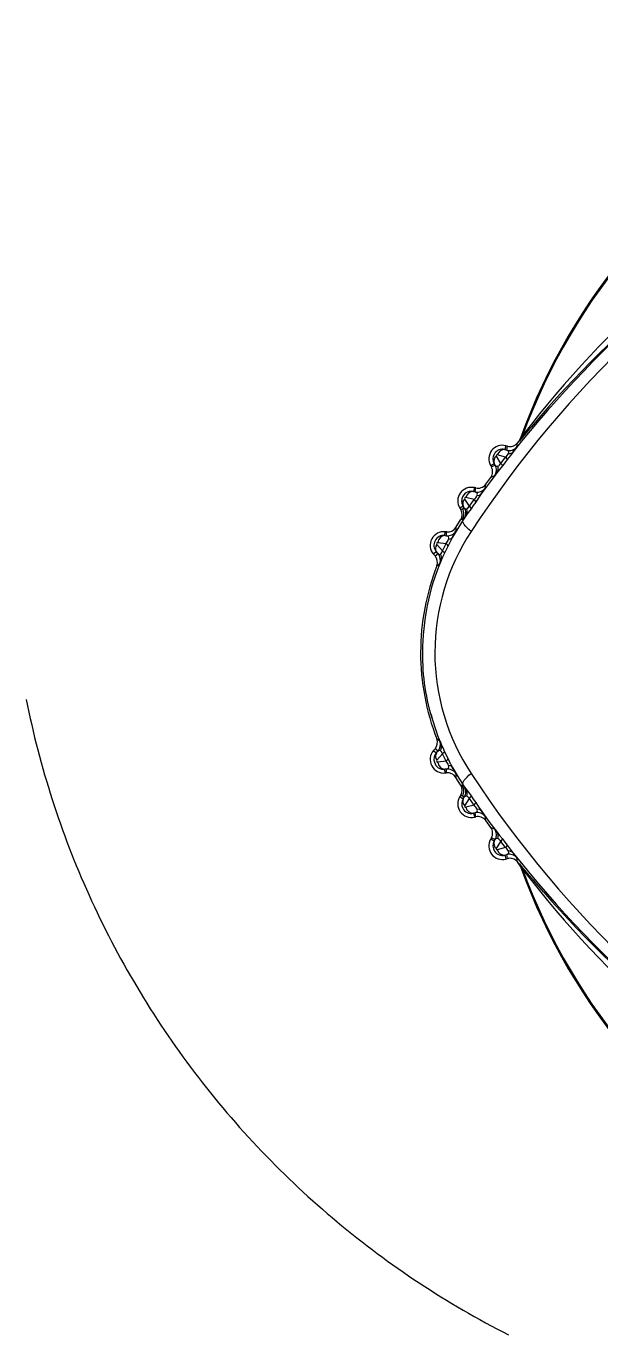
# Model space of a CAD drawing. Extents: x 528 to 612, y 788 to 934.
# Drawn here: x 605.189 to 606.357, y 857.435 to 860.097 of the extents above; entities that cross this region are included whole.
import ezdxf

# ---------------------------------------------------------------- set-up
doc = ezdxf.new("R2010")
doc.units = 0
doc.header["$MEASUREMENT"] = 0
doc.layers.add('1', color=4, linetype='Continuous')
doc.layers.add('JET', color=3, linetype='Continuous')

# ---------------------------------------------------------------- blocks, each defined once
blk = doc.blocks.new('AirValve_1646101-1')
at = {"layer": '1', "color": 3, "linetype": 'Continuous'}
for p, q in [((-1.2024, 0.418), (-1.2011, 0.4263)), ((-1.1973, 0.4302), (-1.1926, 0.4384)), ((-1.1945, 0.4378), (-1.191, 0.4413)), ((-1.1926, 0.4384), (-1.191, 0.4413)), ((-1.191, 0.4413), (-1.189, 0.4436)), ((-1.2254, 0.3969), (-1.2422, 0.4016)), ((-1.2247, 0.4204), (-1.2268, 0.4124)), ((-1.2268, 0.4124), (-1.2229, 0.4113)), ((-1.2216, 0.4195), (-1.2247, 0.4204)), ((-1.2229, 0.4113), (-1.2216, 0.4195)), ((-1.203, 0.4172), (-1.2024, 0.418)), ((-1.2556, 0.3799), (-1.2485, 0.3841)), ((-1.2556, 0.3799), (-1.2543, 0.3775)), ((-1.2543, 0.3775), (-1.2466, 0.3809)), ((-1.2466, 0.3809), (-1.2485, 0.3841)), ((-1.2352, 0.3843), (-1.244, 0.3992)), ((-1.2352, 0.3843), (-1.2254, 0.3969)), ((-1.2658, 0.342), (-1.2555, 0.3559)), ((-1.2479, 0.3592), (-1.2555, 0.3559)), ((-1.2479, 0.3592), (-1.2473, 0.3599)), ((-1.2887, 0.335), (-1.2905, 0.3273)), ((-1.2905, 0.3273), (-1.2869, 0.3264)), ((-1.2861, 0.3344), (-1.2887, 0.335)), ((-1.2869, 0.3264), (-1.2861, 0.3344)), ((-1.2672, 0.3332), (-1.2666, 0.334)), ((-1.2666, 0.334), (-1.2658, 0.342)), ((-1.3115, 0.2977), (-1.3182, 0.2935)), ((-1.3182, 0.2935), (-1.3165, 0.2907)), ((-1.3132, 0.2923), (-1.3093, 0.2943)), ((-1.3093, 0.2943), (-1.3115, 0.2977)), ((-1.2989, 0.2974), (-1.3082, 0.312)), ((-1.2894, 0.3109), (-1.3061, 0.3149)), ((-1.2989, 0.2974), (-1.2894, 0.3109)), ((-1.3116, 0.2695), (-1.3334, 0.2342)), ((-1.3264, 0.2543), (-1.3167, 0.2693)), ((-1.3167, 0.2693), (-1.3135, 0.2709)), ((-1.3165, 0.2907), (-1.3132, 0.2923)), ((-1.3135, 0.2709), (-1.3096, 0.2728)), ((-1.3135, 0.2709), (-1.3116, 0.2695)), ((-1.3096, 0.2728), (-1.3092, 0.2734)), ((-1.3488, 0.2378), (-1.348, 0.2453)), ((-1.3453, 0.245), (-1.348, 0.2453)), ((-1.3455, 0.2374), (-1.3453, 0.245)), ((-1.3244, 0.2496), (-1.3329, 0.2349)), ((-1.3269, 0.2459), (-1.3264, 0.2469)), ((-1.3264, 0.2543), (-1.3264, 0.2469)), ((-1.3536, 0.2066), (-1.365, 0.2196)), ((-1.3629, 0.2235), (-1.3463, 0.2214)), ((-1.3536, 0.2066), (-1.3463, 0.2214)), ((-1.3422, 0.2167), (-1.3493, 0.2021)), ((-1.3488, 0.2378), (-1.3455, 0.2374)), ((-1.3661, 0.2047), (-1.3718, 0.1998)), ((-1.3718, 0.1998), (-1.3686, 0.1962)), ((-1.3686, 0.1962), (-1.3627, 0.2009)), ((-1.3661, 0.2047), (-1.3627, 0.2009)), ((-1.3554, 0.1891), (-1.3566, 0.1866)), ((-1.3651, 0.1761), (-1.3593, 0.1806)), ((-1.3593, 0.1806), (-1.3589, 0.1813)), ((-1.3593, -0.1805), (-1.3651, -0.176)), ((-1.3589, -0.1812), (-1.3593, -0.1805)), ((-1.3586, -0.1807), (-1.3565, -0.1867)), ((-1.3686, -0.1961), (-1.3718, -0.1997)), ((-1.3718, -0.1997), (-1.3661, -0.2046)), ((-1.3627, -0.2008), (-1.3686, -0.1961)), ((-1.3627, -0.2008), (-1.3661, -0.2046)), ((-1.365, -0.2195), (-1.3536, -0.2065)), ((-1.3463, -0.2214), (-1.3536, -0.2065)), ((-1.3493, -0.202), (-1.3422, -0.2166)), ((-1.3463, -0.2214), (-1.3629, -0.2234)), ((-1.3455, -0.2373), (-1.3488, -0.2377)), ((-1.348, -0.2452), (-1.3488, -0.2377)), ((-1.3453, -0.2449), (-1.3455, -0.2373)), ((-1.3369, -0.2273), (-1.3335, -0.2338)), ((-1.3335, -0.2338), (-1.3202, -0.2555)), ((-1.348, -0.2452), (-1.3453, -0.2449)), ((-1.3264, -0.2468), (-1.3269, -0.2459)), ((-1.3264, -0.2468), (-1.3264, -0.2542)), ((-1.3167, -0.2693), (-1.3264, -0.2542)), ((-1.3202, -0.2555), (-1.3116, -0.2695)), ((-1.3165, -0.2907), (-1.3182, -0.2934)), ((-1.3135, -0.2708), (-1.3167, -0.2693)), ((-1.3132, -0.2923), (-1.3165, -0.2907)), ((-1.3116, -0.2695), (-1.3135, -0.2708)), ((-1.3096, -0.2727), (-1.3135, -0.2708)), ((-1.3093, -0.2942), (-1.3132, -0.2923)), ((-1.3091, -0.2733), (-1.3096, -0.2727)), ((-1.3057, -0.2781), (-1.3041, -0.2802)), ((-1.3182, -0.2934), (-1.3115, -0.2976)), ((-1.3115, -0.2976), (-1.3093, -0.2942)), ((-1.3082, -0.3119), (-1.2989, -0.2974)), ((-1.2894, -0.3109), (-1.3061, -0.3149)), ((-1.2894, -0.3109), (-1.2989, -0.2974)), ((-1.2869, -0.3263), (-1.2905, -0.3272)), ((-1.2905, -0.3272), (-1.2887, -0.335)), ((-1.2887, -0.335), (-1.2861, -0.3344)), ((-1.2861, -0.3344), (-1.2869, -0.3263)), ((-1.2666, -0.334), (-1.2672, -0.3331)), ((-1.2658, -0.3419), (-1.2666, -0.334)), ((-1.2555, -0.3559), (-1.2658, -0.3419)), ((-1.2555, -0.3559), (-1.2479, -0.3592)), ((-1.2473, -0.3598), (-1.2479, -0.3592)), ((-1.2427, -0.3656), (-1.241, -0.3678)), ((-1.2543, -0.3775), (-1.2556, -0.3799)), ((-1.2485, -0.384), (-1.2556, -0.3799)), ((-1.2466, -0.3808), (-1.2543, -0.3775)), ((-1.2485, -0.384), (-1.2466, -0.3808)), ((-1.244, -0.3991), (-1.2352, -0.3843)), ((-1.2255, -0.3968), (-1.2422, -0.4015)), ((-1.2255, -0.3968), (-1.2352, -0.3843)), ((-1.2268, -0.4123), (-1.2229, -0.4112)), ((-1.2268, -0.4123), (-1.2247, -0.4203)), ((-1.2247, -0.4203), (-1.2216, -0.4195)), ((-1.2216, -0.4195), (-1.2229, -0.4112)), ((-1.2024, -0.4179), (-1.203, -0.4171)), ((-1.201, -0.4263), (-1.2024, -0.4179)), ((-1.191, -0.4412), (-1.1945, -0.4377)), ((-1.1924, -0.4382), (-1.191, -0.4412)), ((-1.1891, -0.4434), (-1.191, -0.4412))]:
    blk.add_line(p, q, dxfattribs=at)
at = {"layer": '1', "color": 3, "linetype": 'Continuous', "flags": 128}
for points in [[(-1.1945, 0.4378), (-1.1973, 0.4318), (-1.2011, 0.4263)], [(-1.1888, 0.4439), (-1.1918, 0.439), (-1.1922, 0.4382)], [(-1.2196, 0.4045), (-1.219, 0.407), (-1.2195, 0.409), (-1.2229, 0.4113)], [(-1.2101, 0.4079), (-1.2156, 0.4005), (-1.2218, 0.3922)], [(-1.2466, 0.3809), (-1.2443, 0.3787), (-1.2412, 0.3787)], [(-1.2316, 0.3796), (-1.2376, 0.372), (-1.2429, 0.3655)], [(-1.2352, 0.3843), (-1.2326, 0.3814), (-1.2316, 0.3796)], [(-1.2218, 0.3922), (-1.2267, 0.3859), (-1.2316, 0.3796)], [(-1.2254, 0.3969), (-1.2228, 0.394), (-1.2218, 0.3922)], [(-1.2429, 0.3655), (-1.259, 0.3439), (-1.2748, 0.3222)], [(-1.2473, 0.3599), (-1.2463, 0.3612), (-1.2429, 0.3655)], [(-1.2833, 0.3189), (-1.2828, 0.3205), (-1.2826, 0.3219), (-1.2833, 0.324), (-1.2869, 0.3264)], [(-1.2748, 0.3222), (-1.2801, 0.3144), (-1.2861, 0.3056)], [(-1.2833, 0.3189), (-1.2783, 0.3196), (-1.2748, 0.3222)], [(-1.3115, 0.2977), (-1.3138, 0.303), (-1.3144, 0.3081)], [(-1.3093, 0.2943), (-1.3072, 0.2923), (-1.3045, 0.2922)], [(-1.2989, 0.2974), (-1.2964, 0.2943), (-1.2956, 0.292)], [(-1.2861, 0.3056), (-1.2909, 0.2988), (-1.2956, 0.292)], [(-1.2894, 0.3109), (-1.2869, 0.3078), (-1.2861, 0.3056)], [(-1.2952, 0.246), (-1.2997, 0.2497), (-1.3035, 0.2533), (-1.3068, 0.2568), (-1.3093, 0.26), (-1.311, 0.2629), (-1.312, 0.2655), (-1.3122, 0.2677), (-1.3116, 0.2695)], [(-1.3058, 0.2779), (-1.3087, 0.2737), (-1.3116, 0.2695)], [(-1.3092, 0.2734), (-1.3084, 0.2743), (-1.3058, 0.2779)], [(-1.2956, 0.292), (-1.3011, 0.2844), (-1.3058, 0.2779)], [(-1.3422, 0.2167), (-1.3433, 0.2187), (-1.3463, 0.2214)], [(-1.3413, 0.2301), (-1.3409, 0.2318), (-1.3408, 0.2333), (-1.3416, 0.2354), (-1.3455, 0.2374)], [(-1.3334, 0.2342), (-1.3376, 0.2259), (-1.3422, 0.2167)], [(-1.3413, 0.2301), (-1.3365, 0.2313), (-1.3334, 0.2342)], [(-1.3627, 0.2009), (-1.3603, 0.1994), (-1.3578, 0.1999)], [(-1.3589, 0.1813), (-1.3584, 0.1824), (-1.3566, 0.1866)], [(-1.3493, 0.2021), (-1.3533, 0.1937), (-1.3554, 0.1891)], [(-1.3536, 0.2066), (-1.3505, 0.204), (-1.3493, 0.2021)], [(-1.3565, -0.1867), (-1.3584, -0.1824), (-1.3589, -0.1812)], [(-1.3577, -0.1999), (-1.3603, -0.1993), (-1.3627, -0.2008)], [(-1.3565, -0.1867), (-1.3532, -0.1937), (-1.3493, -0.202)], [(-1.3493, -0.202), (-1.3505, -0.2039), (-1.3536, -0.2065)], [(-1.3463, -0.2214), (-1.3433, -0.2186), (-1.3422, -0.2166)], [(-1.3455, -0.2373), (-1.3416, -0.2353), (-1.3408, -0.2331), (-1.3409, -0.2317), (-1.3413, -0.2299)], [(-1.3422, -0.2166), (-1.3377, -0.2257), (-1.3369, -0.2273)], [(-1.3335, -0.2338), (-1.3366, -0.231), (-1.3413, -0.2299)], [(-1.3116, -0.2695), (-1.3122, -0.2677), (-1.312, -0.2655), (-1.311, -0.2629), (-1.3093, -0.26), (-1.3068, -0.2569), (-1.3036, -0.2535), (-1.2998, -0.2499), (-1.2954, -0.2461)], [(-1.3116, -0.2695), (-1.3086, -0.2738), (-1.3057, -0.2781)], [(-1.3044, -0.2922), (-1.3071, -0.2923), (-1.3093, -0.2942)], [(-1.3057, -0.2781), (-1.3083, -0.2743), (-1.3091, -0.2733)], [(-1.3041, -0.2802), (-1.301, -0.2845), (-1.2956, -0.292)], [(-1.2989, -0.2974), (-1.2964, -0.2942), (-1.2956, -0.292)], [(-1.2956, -0.292), (-1.2909, -0.2987), (-1.2861, -0.3056)], [(-1.2894, -0.3109), (-1.2869, -0.3077), (-1.2861, -0.3056)], [(-1.2869, -0.3263), (-1.2832, -0.3239), (-1.2826, -0.3217), (-1.2828, -0.3203), (-1.2834, -0.3186)], [(-1.2861, -0.3056), (-1.2803, -0.3141), (-1.2751, -0.3218)], [(-1.2751, -0.3218), (-1.2785, -0.3193), (-1.2834, -0.3186)], [(-1.2751, -0.3218), (-1.2591, -0.3437), (-1.2427, -0.3656)], [(-1.2427, -0.3656), (-1.2462, -0.3612), (-1.2473, -0.3598)], [(-1.241, -0.3678), (-1.2375, -0.3721), (-1.2316, -0.3795)], [(-1.241, -0.3787), (-1.2428, -0.3783), (-1.2442, -0.3786), (-1.2466, -0.3808)], [(-1.2352, -0.3843), (-1.2326, -0.3814), (-1.2316, -0.3795)], [(-1.2316, -0.3795), (-1.2268, -0.3859), (-1.2219, -0.3922)], [(-1.2255, -0.3968), (-1.2229, -0.394), (-1.2219, -0.3922)], [(-1.2219, -0.3922), (-1.2157, -0.4003), (-1.2103, -0.4075)], [(-1.2229, -0.4112), (-1.2195, -0.4089), (-1.219, -0.4069), (-1.2196, -0.4042)], [(-1.1945, -0.4377), (-1.1973, -0.4318), (-1.201, -0.4263)], [(-1.1475, -0.4879), (-1.1573, -0.4768), (-1.1688, -0.4635), (-1.1772, -0.4536), (-1.1828, -0.4469), (-1.1863, -0.4428), (-1.1887, -0.44), (-1.1908, -0.4375), (-1.1926, -0.4354), (-1.1941, -0.4337), (-1.1973, -0.4301)], [(-1.1973, -0.4301), (-1.1936, -0.4355), (-1.1924, -0.4382)], [(-1.1922, -0.4382), (-1.1918, -0.4389), (-1.1888, -0.4439)]]:
    blk.add_lwpolyline(points, dxfattribs=at)
at = {"layer": '1', "color": 3, "linetype": 'Continuous'}
for centre, radius, start, end in [((0.5895, -1.0184), 2.2963, 98.3586, 141.5998), ((0.0015, 0), 1.2736, 80.1023, 159.8978), ((0.0015, 0), 1.2715, 80.3052, 159.6949), ((0.4919, -0.8494), 2.1208, 97.5589, 142.4311), ((0.5603, -0.9673), 2.2169, 93.1948, 146.82), ((0.603, -1.0422), 2.3252, 101.0941, 139.6704), ((7.75, -7.1875), 11.7508, 139.38083, 139.58915), ((-1.2165, 0.4385), 0.0197, 255.0832, 321.386), ((-1.0739, 0.3045), 0.1762, 134.4754, 136.2523), ((-1.2318, 0.3937), 0.0276, 75.0818, 210.0818), ((-1.2329, 0.3935), 0.0182, 145.9272, 211.2851), ((-1.2322, 0.3953), 0.0179, 72.5491, 151.8213), ((-1.2426, 0.4), 0.00161, 74.8034, 210.3423), ((-1.2279, 0.3976), 0.0148, 85.7619, 164.4809), ((-1.237, 0.4119), 0.019, 307.7048, 336.9923), ((-1.2178, 0.4303), 0.0197, 255.082, 321.3293), ((-1.218, 0.4149), 0.0106, 261.3739, 318.4125), ((-1.4335, 0.5856), 0.2855, 321.4985, 323.8405), ((-1.2713, 0.3677), 0.0197, 323.3937, 30.0795), ((-1.236, 0.3886), 0.0133, 127.1769, 199.8966), ((-1.2636, 0.371), 0.0197, 323.2245, 30.0816), ((-1.255, 0.3738), 0.0147, 325.3035, 19.5361), ((-1.2461, 0.39), 0.0123, 293.6866, 332.3847), ((-1.2949, 0.3082), 0.0276, 77.1514, 212.1558), ((-1.295, 0.3084), 0.0195, 76.7119, 180.872), ((-1.2911, 0.312), 0.0153, 87.7466, 168.8049), ((-1.2826, 0.3456), 0.0197, 257.1518, 323.9989), ((-1.2817, 0.3536), 0.0197, 257.1526, 323.8372), ((-1.5427, 0.5159), 0.3306, 324.1291, 326.4451), ((-1.2997, 0.3025), 0.0127, 131.9352, 202.4116), ((-1.3259, 0.2838), 0.0197, 325.9265, 32.1569), ((-1.3066, 0.313), 0.00195, 77.0036, 212.2823), ((-1.3083, 0.3019), 0.0104, 291.2188, 334.5919), ((-1.3027, 0.3273), 0.0211, 309.1231, 336.5124), ((-1.3331, 0.2802), 0.0197, 326.3581, 32.154), ((-1.3299, 0.2819), 0.0197, 326.0182, 32.1551), ((-1.3191, 0.2864), 0.0157, 327.5374, 21.6467), ((-1.351, 0.2179), 0.0276, 83.7375, 221.0632), ((-0.9216, -0.0005), 0.4475, 146.5877, 179.933), ((-1.3433, 0.2569), 0.0197, 263.7375, 329.209), ((-1.3432, 0.2645), 0.0197, 263.7401, 328.4678), ((-2.1957, 0.7157), 0.9877, 330.8238, 331.6026), ((-1.351, 0.2179), 0.02, 83.6191, 221.1628), ((-1.3551, 0.2113), 0.0128, 140.0963, 211.1132), ((-1.3632, 0.2211), 0.00238, 83.9589, 221.2854), ((-1.3476, 0.2224), 0.0154, 94.6157, 176.0751), ((-1.3646, 0.2377), 0.0245, 318.2985, 341.9821), ((-0.9139, 0.0001), 0.4803, 157.1499, 180.0032), ((-1.3835, 0.1832), 0.0197, 338.7694, 41.0606), ((-1.3775, 0.1879), 0.0197, 338.0413, 41.0643), ((-1.3657, 0.2096), 0.0125, 309.0415, 345.9031), ((-1.3707, 0.192), 0.0151, 339.1286, 31.668), ((-0.9117, 0.0001), 0.4863, 158.7798, 180.0038), ((-0.9118, 0), 0.4863, 179.9955, 201.2218), ((-0.9584, -0.0062), 0.4359, 179.1781, 198.0764), ((-0.9228, -0.0004), 0.4463, 179.9482, 213.4129), ((-1.0043, -0.0337), 0.3838, 193.9718, 204.5924), ((-1.3835, -0.1832), 0.0197, 318.9395, 21.2306), ((-1.3775, -0.1879), 0.0197, 318.9354, 21.9597), ((-1.351, -0.2178), 0.0276, 138.9368, 276.2625), ((-1.3528, -0.2171), 0.0182, 136.7069, 199.7734), ((-1.3551, -0.2113), 0.0128, 148.8868, 219.9037), ((-1.3704, -0.192), 0.0149, 328.1934, 20.8106), ((-1.366, -0.2097), 0.0128, 14.2675, 49.7668), ((-1.3514, -0.2188), 0.0191, 193.591, 277.8705), ((-1.3632, -0.2211), 0.00238, 138.7161, 276.0397), ((-1.3476, -0.2224), 0.0154, 183.9319, 265.3893), ((-1.365, -0.238), 0.025, 18.8028, 41.6429), ((-1.3433, -0.2569), 0.0197, 30.7934, 96.2619), ((-2.5532, -0.9114), 1.3952, 28.4895, 29.055), ((-1.3432, -0.2645), 0.0197, 31.5327, 96.2611), ((0.5625, 0.9726), 2.222, 213.2634, 266.7574), ((-1.3331, -0.2802), 0.0197, 327.8456, 33.6431), ((-1.3299, -0.2818), 0.0197, 327.8449, 33.9818), ((-1.3259, -0.2837), 0.0197, 327.8448, 34.0788), ((-1.3188, -0.2864), 0.0155, 338.2597, 32.3873), ((-1.3085, -0.302), 0.0106, 25.6099, 67.3636), ((-1.2949, -0.3081), 0.0276, 147.8442, 282.8486), ((-1.2965, -0.3078), 0.0181, 145.926, 208.7947), ((-1.2997, -0.3025), 0.0127, 157.5884, 228.0647), ((-1.2952, -0.3091), 0.0187, 203.3226, 284.511), ((-1.3066, -0.313), 0.00195, 147.717, 282.9972), ((-1.2911, -0.3119), 0.0153, 191.202, 272.2588), ((-1.303, -0.3276), 0.0215, 24.4593, 50.835), ((-1.2826, -0.3455), 0.0197, 36.002, 102.8475), ((-1.2817, -0.3535), 0.0197, 36.1626, 102.8475), ((-1.5522, -0.5223), 0.3421, 33.5782, 35.8827), ((-1.2713, -0.3676), 0.0197, 329.9209, 36.6052), ((-1.2636, -0.371), 0.0197, 329.919, 36.7757), ((-1.2546, -0.3738), 0.0144, 340.2767, 34.5887), ((-1.2318, -0.3937), 0.0276, 149.9182, 284.9182), ((-1.2324, -0.3936), 0.0187, 149.0234, 215.0618), ((-1.236, -0.3885), 0.0133, 160.1095, 232.817), ((-1.2426, -0.3999), 0.00161, 149.6573, 285.197), ((-1.2464, -0.3901), 0.0126, 27.7184, 64.9751), ((-1.2373, -0.4122), 0.0194, 24.0612, 52.2392), ((-1.232, -0.3944), 0.0187, 212.4001, 286.18), ((-1.2279, -0.3975), 0.0148, 195.5264, 274.2434), ((-1.2178, -0.4302), 0.0197, 38.6707, 104.918), ((-1.2165, -0.4385), 0.0197, 38.3001, 104.9166), ((-1.218, -0.4144), 0.0103, 41.7871, 99.3156), ((0.5895, 1.0185), 2.2963, 218.3907, 261.6015), ((-1.4437, -0.5932), 0.2982, 36.1898, 38.4992), ((-1.0093, -0.24), 0.2673, 224.1685, 225.3167), ((0.0015, 0), 1.2736, 200.1023, 279.8977), ((0.0015, 0), 1.2715, 200.3051, 279.6949), ((0.4907, 0.8475), 2.1185, 217.5409, 262.4299), ((0.603, 1.0414), 2.3244, 221.1419, 259.6853)]:
    blk.add_arc(centre, radius, start, end, dxfattribs=at)
blk = doc.blocks.new('2018 FLASH')
at = {"layer": '1', "linetype": 'Continuous', "lineweight": 25}
blk.add_open_spline([(77.2245, 53.8079), (77.2384, 53.7388), (77.256, 53.6711), (77.2986, 53.5385), (77.3235, 53.4737), (77.3808, 53.3467), (77.413, 53.2847), (77.4851, 53.1634), (77.5243, 53.1052), (77.609, 52.9936), (77.6544, 52.9401), (77.7518, 52.8381), (77.8029, 52.7904), (77.9098, 52.7012), (77.9655, 52.6597), (78.0817, 52.583), (78.142, 52.5477), (78.2048, 52.5157)], degree=3, knots=[0, 0, 0, 0, 0.125, 0.125, 0.25, 0.25, 0.375, 0.375, 0.5, 0.5, 0.625, 0.625, 0.75, 0.75, 0.875, 0.875, 1, 1, 1, 1], dxfattribs=at)
at = {"layer": 'JET'}
blk.add_blockref('AirValve_1646101-1', (79.4243, 53.9038), dxfattribs=at)

msp = doc.modelspace()

# ---------------------------------------------------------------- block references
at = {"layer": '1'}
msp.add_blockref('2018 FLASH', (527.9647, 804.9191), dxfattribs=at)

doc.saveas('drawing.dxf')
